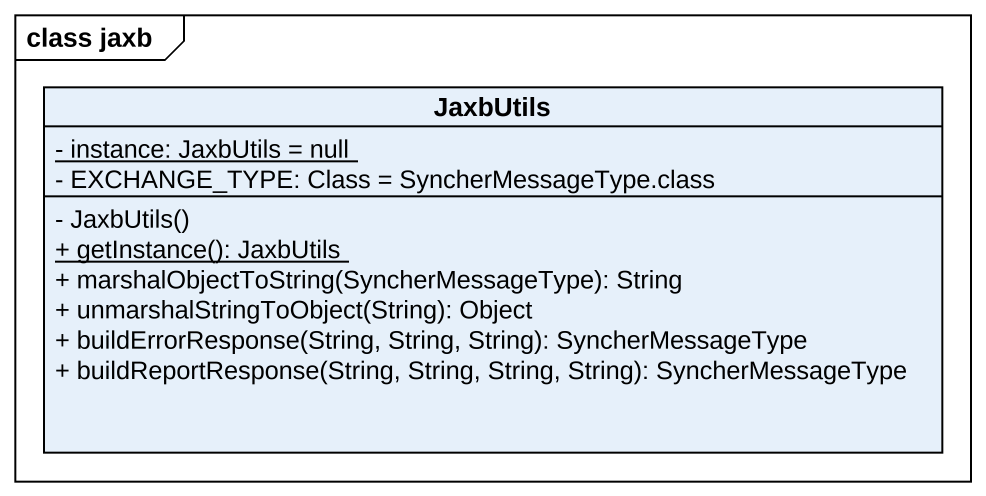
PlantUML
@startuml
mainframe class jaxb
hide circle
hide empty members
skinparam classAttributeIconSize 0
class JaxbUtils {
  {static} - instance: JaxbUtils = null
  - EXCHANGE_TYPE: Class = SyncherMessageType.class
  - JaxbUtils()
  {static} + getInstance(): JaxbUtils
  + marshalObjectToString(SyncherMessageType): String
  + unmarshalStringToObject(String): Object
  + buildErrorResponse(String, String, String): SyncherMessageType
  + buildReportResponse(String, String, String, String): SyncherMessageType
}
@enduml
